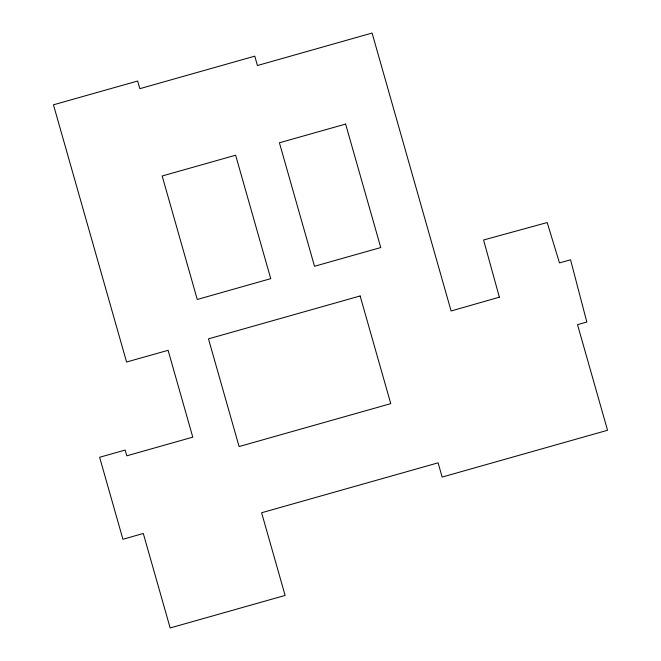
<?xml version="1.0" encoding="UTF-8"?>
<svg xmlns="http://www.w3.org/2000/svg" width="661" height="661" viewBox="0 0 661 661"><rect width="100%" height="100%" fill="white"/><g stroke="black" fill="none" stroke-linecap="round" stroke-linejoin="round"><path stroke-width="0.99" d="M499.369 297.177L451.108 310.976L372.085 33.05L257.418 65.522L254.791 56.16L139.835 88.673L137.645 81.022L53.45 104.81L126.573 362.013L168.109 350.313L192.781 437.144L126.821 455.809L125.16 450.058L99.621 457.272L122.921 539.277L143.297 533.468L170.158 627.95L285.114 595.437L261.616 512.754L438.094 462.832L442.135 477.068L607.55 430.27L577.516 324.625L586.828 322.039L570.55 259.79L559.479 262.904L547.192 222.542L483.579 239.993L499.369 297.177M270.737 278.653L197.267 299.474L162.168 175.983L235.63 155.219L270.737 278.653M345.612 124.07L279.413 142.784L314.512 266.267L380.761 247.553L345.612 124.07M360.138 295.963L208.479 338.862L239.092 446.547L390.758 403.648L360.138 295.963"/></g></svg>
